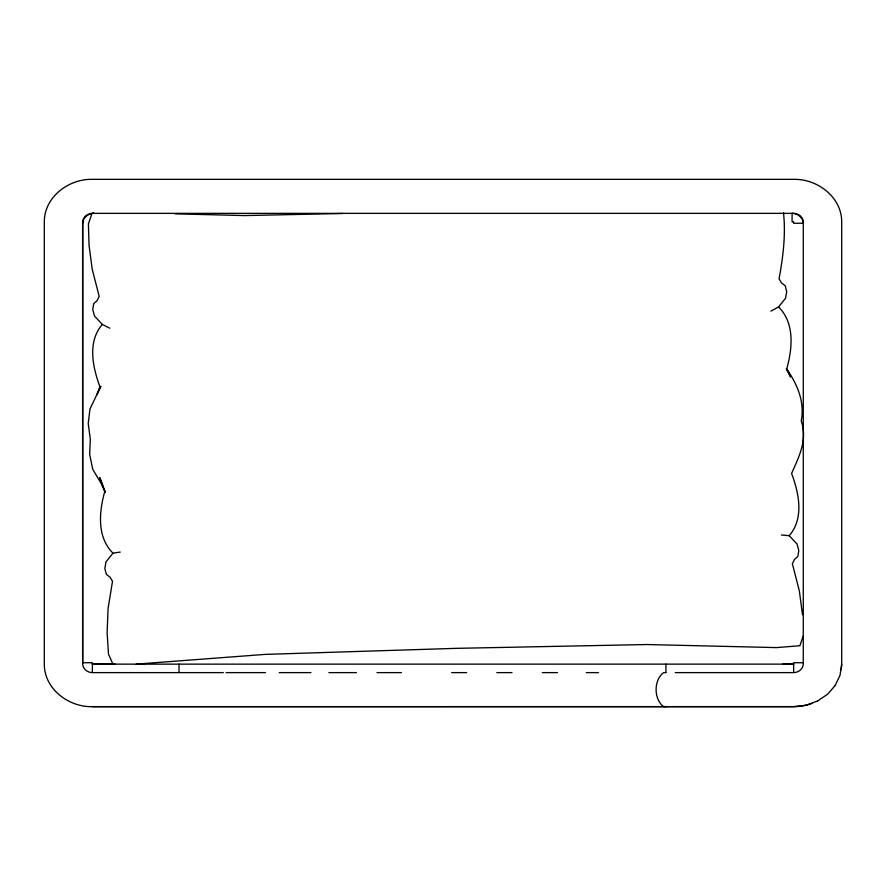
<?xml version="1.0" encoding="UTF-8"?>
<svg xmlns="http://www.w3.org/2000/svg" width="886" height="886" viewBox="0 0 886 886"><rect width="100%" height="100%" fill="white"/><g stroke="black" fill="none" stroke-linecap="round" stroke-linejoin="round"><path stroke-width="1.33" d="M92.332 672.374L92.432 664.046L115.191 664.135M179.027 672.352L179.027 664.123M665.929 672.352L665.929 664.123M793.668 672.374L793.623 664.046L782.748 664.146M835.254 685.387L840.061 675.143L841.7 664.135L841.7 221.865C841.8 197.069 817.235 178.695 793.668 179.349L92.332 179.349C68.765 178.695 44.2 197.069 44.3 221.865L44.3 664.135C44.2 688.931 68.765 707.305 92.332 706.651L793.668 706.651L806.094 705.212L817.678 700.959M841.279 669.683L841.7 664.135M803.38 662.739L793.668 662.739L793.601 664.057L792.095 664.135L92.332 664.146L92.332 662.739L82.619 662.739L82.619 223.261C82.896 217.546 88.434 213.36 93.905 213.26L92.454 213.404M82.619 223.261L82.775 221.976M91.69 214.379L88.412 223.848L89.043 245.344L92.222 269.289L99.199 296.367L97.05 300.697L93.717 303.599L92.764 309.557L94.492 316.058L102.322 324.409L109.775 328.208M803.137 636.27L799.859 645.739L776.413 647.6L646.891 644.532L455.969 648.353L265.147 654.389L136.222 664.135M100.771 386.484L96.829 394.912L99.952 386.617L100.362 387.99C92.886 367.967 86.917 342.229 102.322 324.409M100.76 386.407L89.951 409.055L88.235 423.641L90.317 439.201L89.674 454.429L92.764 469.336L100.949 483.125L105.235 492.417L99.819 477.643L104.836 491.232C99.11 511.554 96.64 537.049 112.998 553.163L120.23 552.067M112.998 553.163L105.966 561.901L104.847 568.469L106.364 574.372L109.953 577.085L112.5 581.305L108.059 608.671L107.128 632.726L108.502 654.2L112.655 663.481M770.92 311.141L778.55 306.955L785.583 298.217L786.702 291.638L785.195 285.746L781.596 283.022L779.049 278.813C783.08 256.995 785.893 234.801 783.479 212.618M781.363 535L789.227 535.698C804.266 518.332 798.995 493.125 791.597 473.501C798.962 456.545 807.81 440.087 801.243 420.839C804.953 401.845 797.223 383.848 786.425 368.709M835.265 685.399L827.624 694.192L817.678 700.948M665.918 672.618L663.525 672.718C653.647 679.983 653.647 699.298 663.536 706.541L665.918 706.64M342.528 213.493L244.669 215.586L175.007 213.836M92.332 664.146L93.905 664.135M223.338 672.618L93.285 672.618C87.858 673.116 82.188 668.775 82.73 663.016L82.73 222.984C82.177 217.081 88.079 212.784 93.595 213.36L792.405 213.36C797.921 212.784 803.823 217.081 803.27 222.984L803.27 663.016C803.801 668.819 798.053 673.15 792.593 672.618L675.276 672.618M226.052 672.618L265.534 672.618M279.256 672.618L310.953 672.618M328.872 672.618L356.405 672.618M376.993 672.618L401.447 672.618M451.705 672.618L466.656 672.618M496.836 672.618L511.986 672.618M542.298 672.618L557.46 672.618M586.266 672.618L598.526 672.618M92.332 706.651L793.856 706.64A53.06 53.06 0 0 0 812.041 703.418M792.095 664.135L793.668 664.146M778.55 306.955C794.908 323.069 792.449 348.552 786.713 368.886L790.611 376.993L786.369 368.775M789.227 535.698L797.068 544.048L798.795 550.549L797.832 556.508L794.498 559.409L792.35 563.74L799.327 590.818L802.517 614.762M793.568 221.899L793.668 223.261L803.38 223.261C803.048 217.568 797.544 213.404 792.095 213.26L792.095 221.865L793.579 221.921"/></g></svg>
